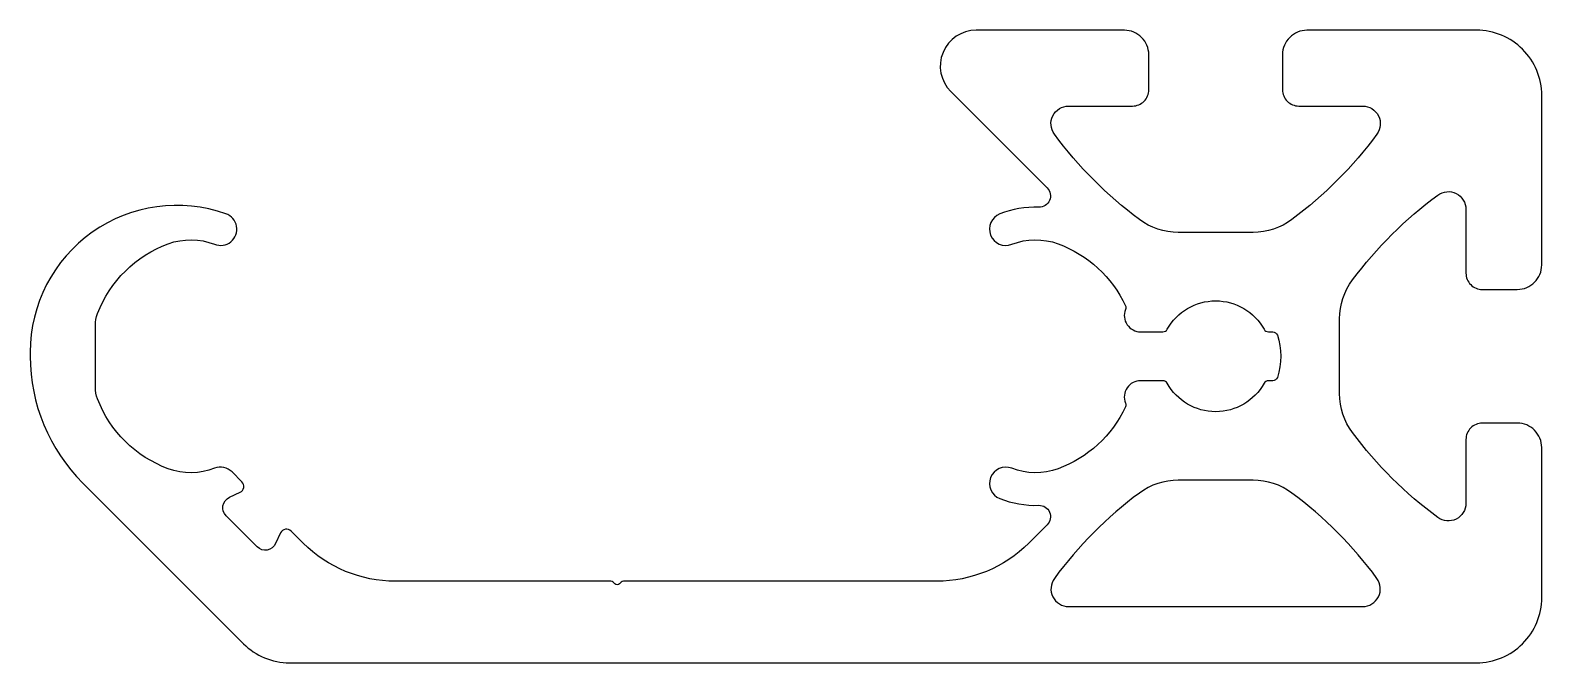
# Model space of a CAD drawing. Header units: millimetres. Extents: x -72.7 to 20, y -18.8 to 20.
import ezdxf

# ---------------------------------------------------------------- set-up
doc = ezdxf.new("R2010")
doc.units = ezdxf.units.MM
doc.layers.get('0').update_dxf_attribs({"linetype": 'CONTINUOUS'})

msp = doc.modelspace()

# ---------------------------------------------------------------- linework, layer by layer
for points in [[(20, -14.8), (20, -5.6, 0.414214), (18.5, -4.1), (16.35, -4.1, 0.414214), (15.35, -5.1), (15.35, -9.016, -0.615054), (13.623, -9.889, -0.074238), (8.39, -4.68, -0.161257), (7.6, -2.293), (7.6, 2.293, -0.161257), (8.39, 4.68, -0.074238), (13.623, 9.889, -0.615054), (15.35, 9.016), (15.35, 5.1, 0.414214), (16.35, 4.1), (18.5, 4.1, 0.414214), (20, 5.6), (20, 16, 0.414214), (16, 20), (5.6, 20, 0.414214), (4.1, 18.5), (4.1, 16.35, 0.414214), (5.1, 15.35), (9.016, 15.35, -0.615054), (9.889, 13.623, -0.074238), (4.68, 8.39, -0.161257), (2.293, 7.6), (-2.293, 7.6, -0.161257), (-4.68, 8.39, -0.074238), (-9.889, 13.623, -0.615054), (-9.016, 15.35), (-5.1, 15.35, 0.414214), (-4.1, 16.35), (-4.1, 18.5, 0.414214), (-5.6, 20), (-14.689, 20, 0.668179), (-16.244, 16.244), (-10.336, 10.336, -0.679803), (-10.854, 9.142, 0.101724), (-13.235, 8.731, 1), (-12.505, 6.869, -0.183358), (-9.667, 6.9, -0.198261), (-5.538, 3.104, -0.205922), (-5.531, 2.867, 0.529244), (-4.601, 1.5), (-3.233, 1.5, 0.272116), (-2.971, 1.654, -0.587754), (2.971, 1.654, 0.272116), (3.233, 1.5), (3.5, 1.5, -0.320465), (3.784, 1.297, -0.166667), (3.784, -1.297, -0.320465), (3.5, -1.5), (3.233, -1.5, 0.272116), (2.971, -1.654, -0.587754), (-2.971, -1.654, 0.272116), (-3.233, -1.5), (-4.601, -1.5, 0.529244), (-5.531, -2.867, -0.205922), (-5.538, -3.104, -0.198261), (-9.667, -6.9, -0.183358), (-12.505, -6.869, 1), (-13.235, -8.731, 0.101724), (-10.854, -9.142, -0.679803), (-10.336, -10.336), (-11.457, -11.457, -0.198912), (-17.114, -13.8), (-36.317, -13.8, 0.198912), (-36.459, -13.859), (-36.559, -13.959, -0.414214), (-36.841, -13.959), (-36.941, -13.859, 0.198912), (-37.083, -13.8), (-50.302, -13.8, -0.198912), (-55.959, -11.457), (-56.697, -10.719, 0.520567), (-57.342, -10.833), (-57.649, -11.491, -0.520567), (-58.778, -11.69), (-60.688, -9.78, -0.520567), (-60.489, -8.651), (-59.831, -8.344, 0.520567), (-59.717, -7.699), (-60.323, -7.093, 0.298121), (-61.395, -6.869, -0.183358), (-64.233, -6.9, -0.217126), (-68.569, -2.615, -0.091182), (-68.7, -1.903), (-68.7, 1.903, -0.091182), (-68.569, 2.615, -0.217126), (-64.233, 6.9, -0.183358), (-61.395, 6.869, 1.016765), (-60.696, 8.743, 0.517778), (-72.7, 0.259), (-72.7, 0, 0.198912), (-69.478, -7.778), (-59.628, -17.628, 0.198912), (-56.799, -18.8), (16, -18.8, 0.414214)], [(20, -14.8), (20, -5.6, 0.414214), (18.5, -4.1), (16.35, -4.1, 0.414214), (15.35, -5.1), (15.35, -9.016, -0.615054), (13.623, -9.889, -0.074238), (8.39, -4.68, -0.161257), (7.6, -2.293), (7.6, 2.293, -0.161257), (8.39, 4.68, -0.074238), (13.623, 9.889, -0.615054), (15.35, 9.016), (15.35, 5.1, 0.414214), (16.35, 4.1), (18.5, 4.1, 0.414214), (20, 5.6), (20, 16, 0.414214), (16, 20), (5.6, 20, 0.414214), (4.1, 18.5), (4.1, 16.35, 0.414214), (5.1, 15.35), (9.016, 15.35, -0.615054), (9.889, 13.623, -0.074238), (4.68, 8.39, -0.161257), (2.293, 7.6), (-2.293, 7.6, -0.161257), (-4.68, 8.39, -0.074238), (-9.889, 13.623, -0.615054), (-9.016, 15.35), (-5.1, 15.35, 0.414214), (-4.1, 16.35), (-4.1, 18.5, 0.414214), (-5.6, 20), (-14.689, 20, 0.668179), (-16.244, 16.244), (-10.336, 10.336, -0.679803), (-10.854, 9.142, 0.101724), (-13.235, 8.731, 1), (-12.505, 6.869, -0.183358), (-9.667, 6.9, -0.198261), (-5.538, 3.104, -0.205922), (-5.531, 2.867, 0.529244), (-4.601, 1.5), (-3.233, 1.5, 0.272116), (-2.971, 1.654, -0.587754), (2.971, 1.654, 0.272116), (3.233, 1.5), (3.5, 1.5, -0.320465), (3.784, 1.297, -0.166667), (3.784, -1.297, -0.320465), (3.5, -1.5), (3.233, -1.5, 0.272116), (2.971, -1.654, -0.587754), (-2.971, -1.654, 0.272116), (-3.233, -1.5), (-4.601, -1.5, 0.529244), (-5.531, -2.867, -0.205922), (-5.538, -3.104, -0.198261), (-9.667, -6.9, -0.183358), (-12.505, -6.869, 1), (-13.235, -8.731, 0.101724), (-10.854, -9.142, -0.679803), (-10.336, -10.336), (-11.457, -11.457, -0.198912), (-17.114, -13.8), (-36.317, -13.8, 0.198912), (-36.459, -13.859), (-36.559, -13.959, -0.414214), (-36.841, -13.959), (-36.941, -13.859, 0.198912), (-37.083, -13.8), (-50.302, -13.8, -0.198912), (-55.959, -11.457), (-56.697, -10.719, 0.520567), (-57.342, -10.833), (-57.649, -11.491, -0.520567), (-58.778, -11.69), (-60.688, -9.78, -0.520567), (-60.489, -8.651), (-59.831, -8.344, 0.520567), (-59.717, -7.699), (-60.323, -7.093, 0.298121), (-61.395, -6.869, -0.183358), (-64.233, -6.9, -0.217126), (-68.569, -2.615, -0.091182), (-68.7, -1.903), (-68.7, 1.903, -0.091182), (-68.569, 2.615, -0.217126), (-64.233, 6.9, -0.183358), (-61.395, 6.869, 1.016765), (-60.696, 8.743, 0.517778), (-72.7, 0.259), (-72.7, 0, 0.198912), (-69.478, -7.778), (-59.628, -17.628, 0.198912), (-56.799, -18.8), (16, -18.8, 0.414214)], [(9.889, -13.623, 0.074238), (4.68, -8.39, 0.161257), (2.293, -7.6), (-2.293, -7.6, 0.161257), (-4.68, -8.39, 0.074238), (-9.889, -13.623, 0.615054), (-9.016, -15.35), (9.016, -15.35, 0.615054)], [(9.889, -13.623, 0.074238), (4.68, -8.39, 0.161257), (2.293, -7.6), (-2.293, -7.6, 0.161257), (-4.68, -8.39, 0.074238), (-9.889, -13.623, 0.615054), (-9.016, -15.35), (9.016, -15.35, 0.615054)]]:
    msp.add_lwpolyline(points, format="xyb", close=True)

doc.saveas('drawing.dxf')
